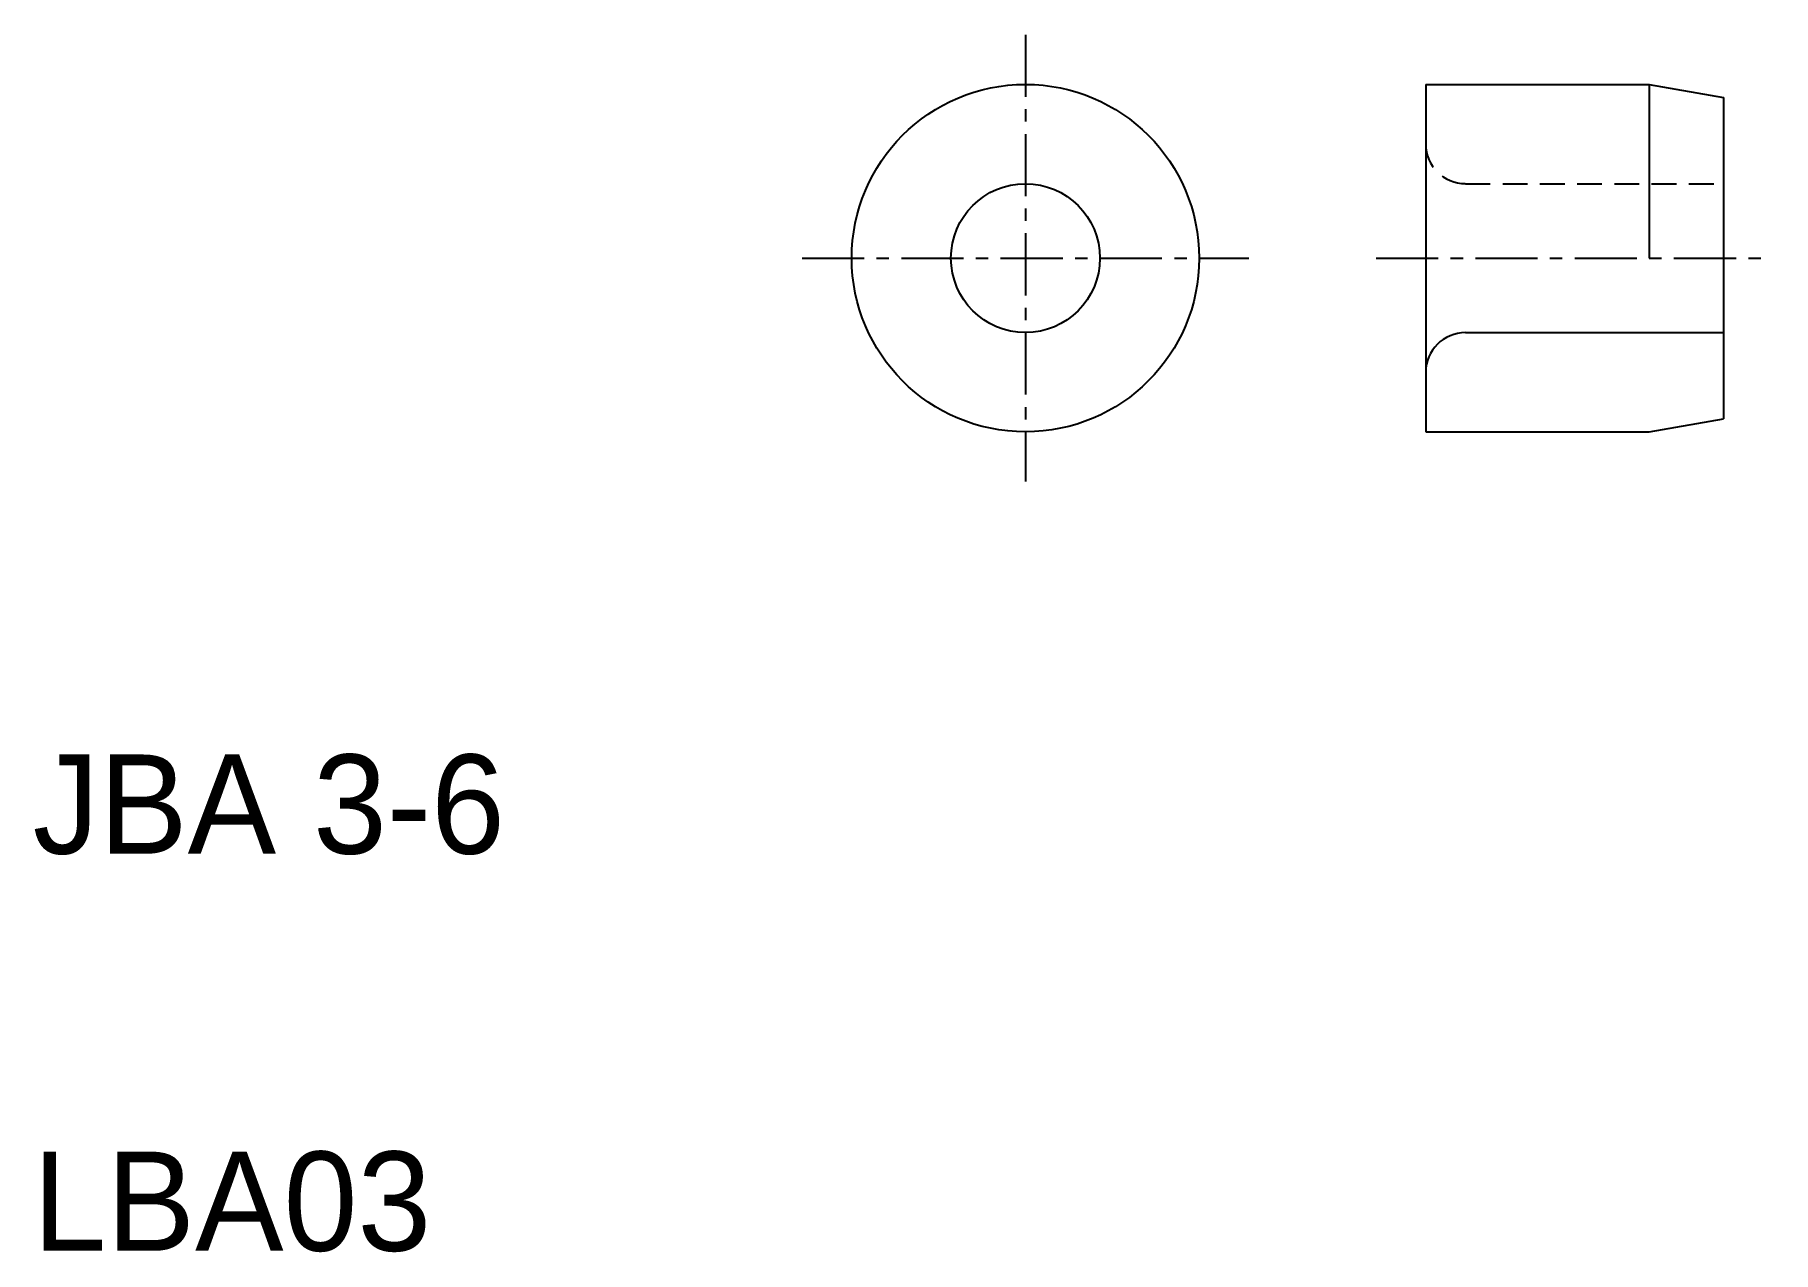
# Model space of a CAD drawing. Extents: x 10 to 45.1, y 10 to 34.5.
import ezdxf

# ---------------------------------------------------------------- set-up
doc = ezdxf.new("R2010")
doc.units = 0
doc.linetypes.add('CENTER', pattern=[2, 1.25, -0.25, 0.25, -0.25])
doc.linetypes.add('DASHED', pattern=[0.75, 0.5, -0.25])
doc.layers.get('0').update_dxf_attribs({"linetype": 'CONTINUOUS'})
doc.layers.add('CENTER', color=1, linetype='CENTER')

msp = doc.modelspace()

# ---------------------------------------------------------------- linework, layer by layer
at = {"color": 7, "linetype": 'CONTINUOUS'}
for p, q in [((38.065, 33.5), (42.565, 33.5)), ((38.065, 33.5), (38.065, 26.5)), ((42.565, 33.5), (42.565, 30)), ((42.565, 33.5), (44.065, 33.236)), ((44.065, 33.236), (44.065, 26.764)), ((38.065, 31.75), (38.065, 31.75)), ((38.065, 30), (38.065, 30)), ((38.865, 28.5), (44.065, 28.5)), ((42.565, 26.5), (44.065, 26.764)), ((38.065, 26.5), (42.565, 26.5))]:
    msp.add_line(p, q, dxfattribs=at)
at = {"color": 3, "linetype": 'DASHED'}
msp.add_line((38.865, 31.5), (44.065, 31.5), dxfattribs=at)
at = {"color": 7, "linetype": 'CONTINUOUS'}
for radius in [3.5, 1.5]:
    msp.add_circle((30, 30), radius, dxfattribs=at)
at = {"color": 3, "linetype": 'DASHED'}
msp.add_arc((38.865, 32.3), 0.8, 180, 270, dxfattribs=at)
at = {"color": 7, "linetype": 'CONTINUOUS'}
msp.add_arc((38.865, 27.7), 0.8, 90, 180, dxfattribs=at)
at = {"layer": 'CENTER', "color": 1, "linetype": 'CENTER'}
for p, q in [((30, 34.5), (30, 25.5)), ((25.5, 30), (34.5, 30)), ((37.065, 30), (45.065, 30))]:
    msp.add_line(p, q, dxfattribs=at)

# ---------------------------------------------------------------- texts
at = {"color": 7, "linetype": 'CONTINUOUS'}
for s, p in [('JBA 3-6', (10, 18)), ('LBA03', (10, 10))]:
    msp.add_text(s, height=2, dxfattribs=at).set_placement(p)

doc.saveas('drawing.dxf')
